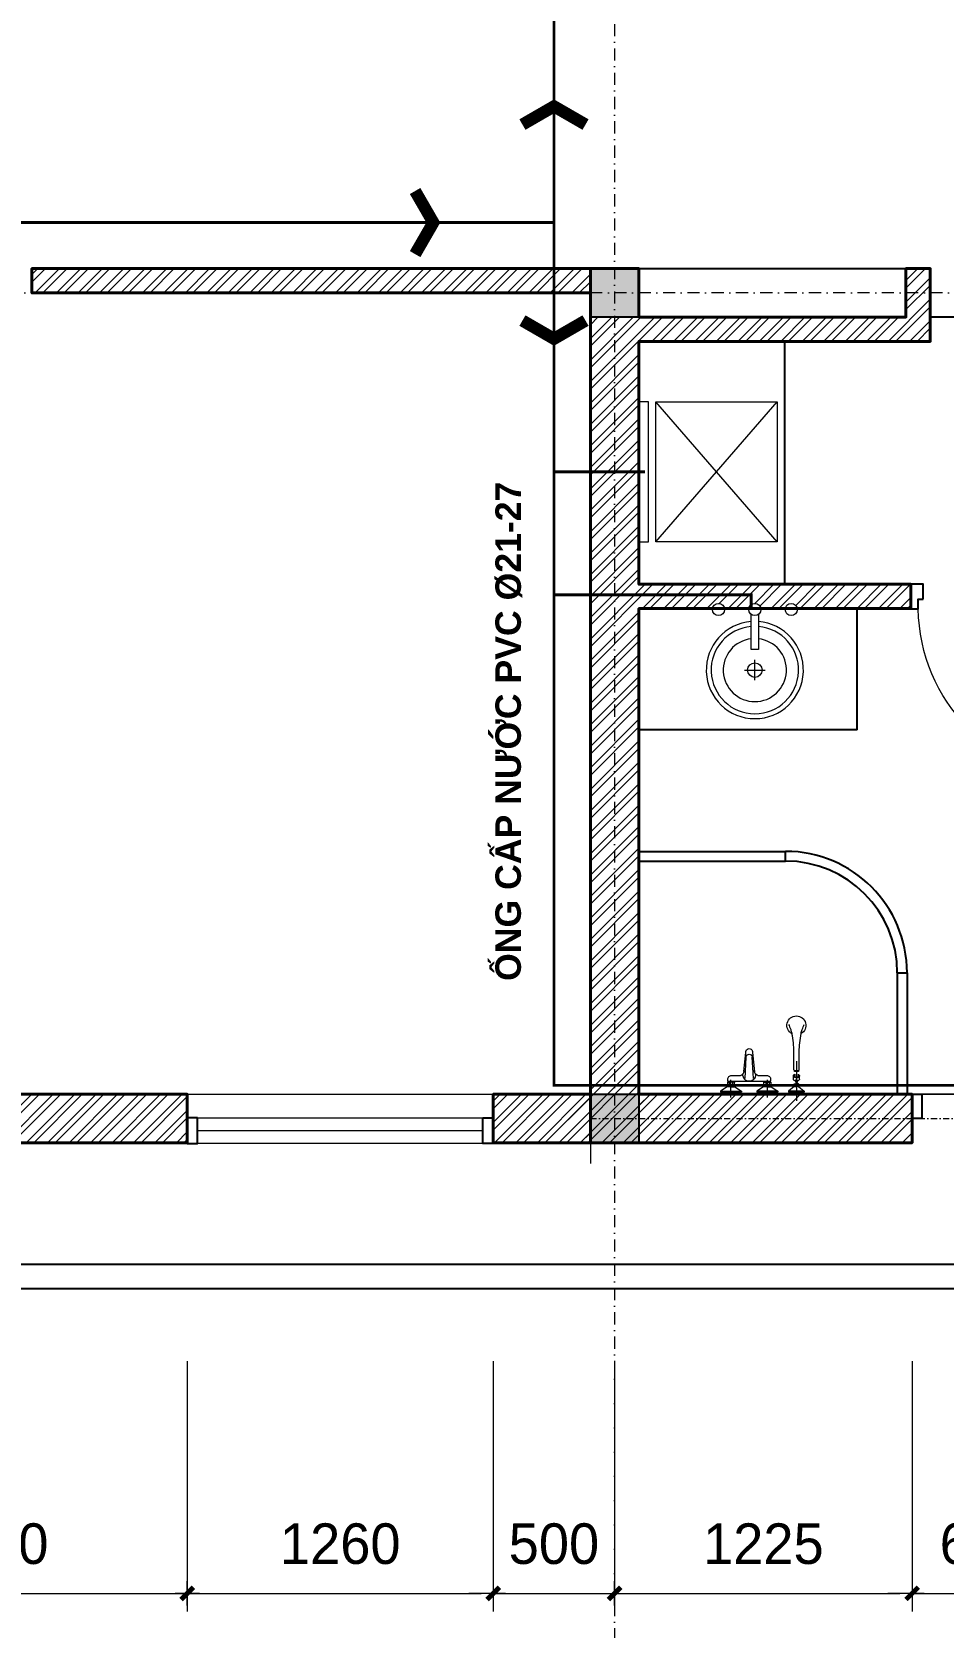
# Model space of a CAD drawing. Header units: millimetres. Extents: x 615730 to 2792744, y 139412 to 597571.
# Drawn here: x 1307014 to 1310766, y 259380 to 265949 of the extents above; entities that cross this region are included whole.
import ezdxf

# ---------------------------------------------------------------- set-up
doc = ezdxf.new("R2010")
doc.units = ezdxf.units.MM
doc.header["$MEASUREMENT"] = 0
doc.header["$PDMODE"] = 34
for name, pattern in [('DASHDOT', [1, 0.5, -0.25, 0, -0.25]), ('DASHED2', [0.375, 0.25, -0.125]), ('HIDDEN2', [0.1875, 0.125, -0.0625])]:
    doc.linetypes.add(name, pattern=pattern)
doc.layers.get('0').update_dxf_attribs({"lineweight": 5})
for name, color, linetype, lineweight in [('1L', 1, 'Continuous', 9), ('AN_CUA', 51, 'Continuous', 15), ('net dut', 6, 'DASHDOT', 40), ('NETNGOAITUONG', 1, 'Continuous', 40), ('TIM TRUC', 149, 'DASHDOT', 9), ('VATDUNG', 33, 'Continuous', 13), ('VLIEU', 250, 'Continuous', 9)]:
    doc.layers.add(name, color=color, linetype=linetype, lineweight=lineweight)
for name, color, linetype in [('CUA', 132, 'Continuous'), ('NET MANH', 252, 'Continuous'), ('NETCAT', 4, 'Continuous'), ('THBI-VS', 1, 'Continuous'), ('VL', 155, 'Continuous')]:
    doc.layers.add(name, color=color, linetype=linetype)
doc.styles.get("Standard").update_dxf_attribs({"font": ''})
doc.styles.add('VNI-AVO', font='vni-roms.shx')
doc.styles.get('Standard').set_extended_font_data('VNI-Avo')
doc.dimstyles.new('1-50b', dxfattribs={"dimtxt": 167, "dimasz": 50, "dimexe": 75, "dimexo": 150, "dimgap": 120, "dimtad": 1, "dimdec": 0, "dimzin": 12, "dimtxsty": 'VNI-AVO', "dimblk": ']', "dimcen": 0, "dimdle": 50, "dimclrd": 252, "dimclre": 252, "dimclrt": 2, "dimadec": 0, "dimazin": 0, "dimtfac": 1, "dimtdec": 0, "dimtix": 1, "dimtmove": 2, "dimatfit": 0, "dimldrblk": 'OPEN90', "dimfxl": 1, "dimlwd": -1, "dimlwe": -1, "dimarcsym": 0})
pattern_1 = [(45, (628138.94, -28937.12), (-44.194174, 44.194174), []), (45, (628138.94, -28905.87), (-44.194174, 44.194174), [])]

# ---------------------------------------------------------------- blocks, each defined once
blk = doc.blocks.new('A$C15981CF1')
at = {"color": 8, "linetype": 'Continuous'}
for p, q in [((81, 101.2), (81, 598.8)), ((97.5, 611.2), (97.5, 88.8)), ((114.1, 101.2), (114.1, 598.7)), ((70.9, 60.7), (50.6, 60.7)), ((70.9, 40.5), (50.6, 40.5)), ((124.2, 60.7), (144.5, 60.7)), ((124.2, 40.5), (144.5, 40.5))]:
    blk.add_line(p, q, dxfattribs=at)
for points in [[(101.2, 740.5), (101.2, 801.3), (50.6, 801.3), (50.6, 700), (81, 700), (81, 740.5)], [(780, 740.5), (780, 801.3), (830.6, 801.3), (830.6, 700), (800.3, 700), (800.3, 740.5)], [(81, 598.8), (90.9, 598.8), (90.9, 611.2), (104.2, 611.2), (104.2, 598.7), (114.1, 598.7), (114.1, 700), (81, 700)], [(50.6, 30.4), (17.6, 21.8), (0, 20.2), (0, 81), (17.6, 79.4), (50.6, 70.9)], [(90.9, 88.8), (90.9, 101.2), (81, 101.2), (81, 0), (114.1, 0), (114.1, 101.3), (104.2, 101.3), (104.2, 88.8)], [(144.5, 30.4), (177.5, 21.8), (195.1, 20.2), (195.1, 81), (177.5, 79.4), (144.5, 70.9)]]:
    blk.add_lwpolyline(points, close=True, dxfattribs=at)
for points in [[(81, 78), (75.9, 78, 0.414214), (70.9, 72.9), (70.9, 29.7, 0.414214), (75.9, 24.6), (81, 24.6)], [(114.1, 78), (119.2, 78, -0.414214), (124.2, 72.9), (124.2, 29.7, -0.414214), (119.2, 24.6), (114.1, 24.6)]]:
    blk.add_lwpolyline(points, format="xyb", dxfattribs=at)
at = {"layer": '1L', "color": 8, "linetype": 'Continuous'}
for p, q in [((90.9, 611.2), (90.9, 88.8)), ((104.2, 611.2), (104.2, 88.8))]:
    blk.add_line(p, q, dxfattribs=at)
at = {"layer": '1L', "color": 8}
blk.add_arc((89.9, 710.1), 710.4, 271.94858, 359.18936, dxfattribs=at)
blk = doc.blocks.new('A$C1697067F')
at = {"layer": 'NETCAT', "color": 8, "linetype": 'Continuous'}
blk.add_blockref('A$C15981CF1', (0, 0), dxfattribs=at)
blk = doc.blocks.new('c2')
at = {"layer": 'VATDUNG'}
for p, q in [((-81319, -39599.8), (-81403.3, -39599.8)), ((-81361.1, -39557.6), (-81361.1, -39641.9))]:
    blk.add_line(p, q, dxfattribs=at)
blk.add_lwpolyline([(-81376.1, -39828.9), (-81376.1, -39684.4), (-81346.1, -39684.4), (-81346.1, -39828.9)], dxfattribs=at)
for centre, radius in [((-81361.1, -39599.8), 30), ((-81511.1, -39848.9), 25), ((-81361.1, -39848.9), 25), ((-81211.1, -39848.9), 25)]:
    blk.add_circle(centre, radius, dxfattribs=at)
for radius, start, end in [(200, 274.30122, 265.69878), (180, 274.78019, 265.21981), (130, 276.62581, 263.37419)]:
    blk.add_arc((-81361.1, -39599.8), radius, start, end, dxfattribs=at)
blk = doc.blocks.new('vtt2')
at = {"layer": 'VATDUNG'}
for p, q in [((-10.1, 0), (10.1, 0)), ((10.1, 0), (10.1, -10.1)), ((139.9, 0), (139.9, -10.1)), ((160.1, 0), (139.9, 0)), ((-43.6, -15.6), (-43.6, -11)), ((-43.6, -11), (43.6, -11)), ((-15.7, -33.5), (-43.6, -15.6)), ((-43.6, -15.6), (43.6, -15.6)), ((0, -33.5), (-15.7, -33.5)), ((-14.8, -50.8), (-14.8, -38.7)), ((-13, -36.7), (-13.6, -33.5)), ((-12.8, -36.7), (-9.6, -36.7)), ((10.1, -10.1), (-10.1, -10.1)), ((-9.1, -55.9), (-9.1, -52.7)), ((-6.9, -52.1), (-6.9, -37.3)), ((-4.3, -36.7), (4.3, -36.7)), ((4.3, -52.8), (-4.3, -52.8)), ((0, -33.5), (15.7, -33.5)), ((6.9, -52.1), (6.9, -37.3)), ((9.1, -55.9), (9.1, -52.7)), ((9.6, -36.7), (12.8, -36.7)), ((12.8, -52.8), (9.6, -52.8)), ((13, -36.7), (13.6, -33.5)), ((14.8, -38.7), (14.8, -50.8)), ((15.7, -33.5), (43.6, -15.6)), ((43.6, -15.6), (43.6, -11)), ((106.4, -15.6), (106.4, -11)), ((193.6, -11), (106.4, -11)), ((134.3, -33.5), (106.4, -15.6)), ((193.6, -15.6), (106.4, -15.6)), ((150, -33.5), (134.3, -33.5)), ((135.2, -38.7), (135.2, -50.8)), ((137, -36.7), (136.4, -33.5)), ((140.4, -36.7), (137.2, -36.7)), ((137.2, -52.8), (140.4, -52.8)), ((139.9, -10.1), (160.1, -10.1)), ((140.9, -55.9), (140.9, -52.7)), ((143.1, -52.1), (143.1, -37.3)), ((154.3, -36.7), (145.7, -36.7)), ((145.7, -52.8), (154.3, -52.8)), ((150, -33.5), (165.7, -33.5)), ((156.9, -52.1), (156.9, -37.3)), ((159.1, -55.9), (159.1, -52.7)), ((162.8, -36.7), (159.6, -36.7)), ((163, -36.7), (163.6, -33.5)), ((164.8, -50.8), (164.8, -38.7)), ((165.7, -33.5), (193.6, -15.6)), ((193.6, -15.6), (193.6, -11)), ((237.1, -15.3), (237.1, -11)), ((301.9, -11), (237.1, -11)), ((260.9, -34.8), (237.1, -15.3)), ((301.9, -15.3), (237.1, -15.3)), ((257, -65), (257, -78.4)), ((280.5, -36.6), (258.5, -36.6)), ((258.5, -43.3), (258.5, -36.6)), ((258.5, -43.3), (280.5, -43.3)), ((260.9, -34.8), (269.5, -34.8)), ((260.9, -45.1), (269.5, -45.1)), ((265.7, -59.9), (267.2, -47.3)), ((278.1, -34.8), (269.5, -34.8)), ((278.1, -45.1), (269.5, -45.1)), ((273.3, -59.9), (271.8, -47.3)), ((278.1, -34.8), (301.9, -15.3)), ((280.5, -43.3), (280.5, -36.6)), ((282, -65), (282, -78.4)), ((301.9, -15.3), (301.9, -11)), ((57.9, -68.1), (62.6, -155.9)), ((92.1, -68.1), (87.4, -155.9))]:
    blk.add_line(p, q, dxfattribs=at)
at = {"layer": 'VATDUNG', "linetype": 'Continuous'}
for p, q in [((0, 10.9), (0, -62.4)), ((150, 10.9), (150, -62.4)), ((269.5, -138.3), (269.5, 24)), ((259.5, -43.3), (259.5, -36.6)), ((260.5, -43.3), (260.5, -36.6)), ((261.5, -43.3), (261.5, -36.6)), ((262.5, -43.3), (262.5, -36.6)), ((263.5, -43.3), (263.5, -36.6)), ((264.5, -43.3), (264.5, -36.6)), ((265.5, -43.3), (265.5, -36.6)), ((266.5, -43.3), (266.5, -36.6)), ((267.5, -43.3), (267.5, -36.6)), ((268.5, -43.3), (268.5, -36.6)), ((269.5, -43.3), (269.5, -36.6)), ((270.5, -43.3), (270.5, -36.6)), ((271.5, -43.3), (271.5, -36.6)), ((272.5, -43.3), (272.5, -36.6)), ((273.5, -43.3), (273.5, -36.6)), ((274.5, -43.3), (274.5, -36.6)), ((275.5, -43.3), (275.5, -36.6)), ((276.5, -43.3), (276.5, -36.6)), ((277.5, -43.3), (277.5, -36.6)), ((278.5, -43.3), (278.5, -36.6)), ((279.5, -43.3), (279.5, -36.6)), ((262.9, -85.1), (262.9, -73.3)), ((276.1, -85.1), (276.1, -73.3))]:
    blk.add_line(p, q, dxfattribs=at)
at = {"layer": 'VATDUNG'}
for points in [[(-10.1, -10.1), (-10.1, 0)], [(160.1, -10.1), (160.1, 0)]]:
    blk.add_lwpolyline(points, dxfattribs=at)
for points in [[(-9.6, -52.8), (-12.8, -52.8, -0.414214), (-14.8, -50.8)], [(52.9, -94.7, -0.076151), (50, -87.5, 0.253452), (33.2, -78.4), (1.3, -78.4, -0.414214), (-14.7, -62.4), (-14.7, -55.9), (164.7, -55.9), (164.7, -62.4, -0.414214), (148.7, -78.4), (116.8, -78.4, 0.253452), (100, -87.5, -0.076151), (97.1, -94.7)], [(159.6, -52.8), (162.8, -52.8, 0.414214), (164.8, -50.8)], [(266, -57.5, 0.018576), (264.5, -57.8, 0.076901), (260.7, -59.4, 0.107156), (257.9, -62.2, 0.146395), (257, -65, 0.146395)], [(282, -65, 0.146395), (281.1, -62.2, 0.107156), (278.3, -59.4, 0.076901), (274.5, -57.8, 0.018576), (273, -57.5, 0.063925)], [(53.1, -96.3), (61.4, -174.7, 1.184895), (88.6, -174.7), (97, -94.9)], [(261.6, -99.8, 0.24616), (259.5, -102.6), (259.5, -176.9, -0.04738), (251, -252.2, 3.957386), (288, -252.2, -0.04738), (279.5, -176.9), (279.5, -102.6, 0.182299), (278.2, -100.3, 0.036518), (277.4, -96.9, 0.144549), (261.6, -96.9, 0.036518), (260.8, -100.3)], [(269.5, -70.5, 0.063925), (264.5, -71.2, 0.076901), (260.7, -72.8, 0.107156), (257.9, -75.6, 0.146395), (257, -78.4, 0.146395), (257.9, -81.2, 0.107156), (260.7, -83.9, 0.045668), (262.9, -85.1, 0.063925)], [(276.1, -85.1, 0.045668), (278.3, -83.9, 0.107156), (281.1, -81.2, 0.146395), (282, -78.4, 0.146395), (281.1, -75.6, 0.107156), (278.3, -72.8, 0.076901), (274.5, -71.2, 0.063925), (269.5, -70.5, 0.063925)]]:
    blk.add_lwpolyline(points, format="xyb", dxfattribs=at)
at = {"layer": 'VATDUNG', "linetype": 'Continuous'}
for points in [[(269.5, -72, 0.063925), (264.9, -72.6, 0.076901), (261.5, -74.1, 0.107156), (259.1, -76.4, 0.146395), (258.5, -78.4, 0.146395), (259.1, -80.3, 0.107156), (261.5, -82.7, 0.033209), (262.9, -83.4, 0.063925)], [(276.1, -83.4, 0.033209), (277.5, -82.7, 0.107156), (279.9, -80.3, 0.146395), (280.5, -78.4, 0.146395), (279.9, -76.4, 0.107156), (277.5, -74.1, 0.076901), (274.1, -72.6, 0.063925), (269.5, -72, 0.063925)]]:
    blk.add_lwpolyline(points, format="xyb", dxfattribs=at)
at = {"layer": 'VATDUNG'}
for centre, radius, start, end in [((-12.8, -38.7), 2, 90, 180), ((-22.8, -97.2), 61.9, 75.17338, 77.7048), ((-22.8, 7.7), 61.9, 282.2952, 284.82662), ((8.9, -97.2), 61.9, 102.2952, 104.82662), ((8.9, 7.7), 61.9, 255.17338, 257.7048), ((-8.9, -97.2), 61.9, 75.17338, 77.7048), ((-8.9, 7.7), 61.9, 282.2952, 284.82662), ((22.8, -97.2), 61.9, 102.2952, 104.82662), ((22.8, 7.7), 61.9, 255.17338, 257.7048), ((12.8, -38.7), 2, 0, 90), ((12.8, -50.8), 2, 270, 0), ((75, -81.6), 25.7, 346.81476, 193.18524), ((137.2, -38.7), 2, 90, 180), ((137.2, -50.8), 2, 180, 270), ((127.2, -97.2), 61.9, 75.17338, 77.7048), ((127.2, 7.7), 61.9, 282.2952, 284.82662), ((158.9, -97.2), 61.9, 102.2952, 104.82662), ((158.9, 7.7), 61.9, 255.17338, 257.7048), ((141.1, -97.2), 61.9, 75.17338, 77.7048), ((141.1, 7.7), 61.9, 282.2952, 284.82662), ((172.8, -97.2), 61.9, 102.2952, 104.82662), ((172.8, 7.7), 61.9, 255.17338, 257.7048), ((162.8, -38.7), 2, 0, 90), ((261.3, -36.3), 1.64, 104.04866, 187.50649), ((261.3, -43.6), 1.64, 172.49351, 255.95134), ((269.1, -43.3), 4.42, 204.18155, 274.5789), ((268, -60.2), 2.4, 173.05359, 247.30921), ((269.5, -56.7), 6.2, 247.30921, 292.69079), ((269.9, -43.3), 4.42, 265.4211, 335.81845), ((271, -60.2), 2.4, 292.69079, 6.94641), ((277.7, -36.3), 1.64, 352.49351, 75.95134), ((277.7, -43.6), 1.64, 284.04866, 7.50649), ((75, -81.6), 25.7, 210.60404, 233.59857), ((33.2, -98.4), 20, 6.01469, 10.67815), ((75, -81.6), 25.7, 306.40143, 329.39596), ((116.8, -98.4), 20, 169.32185, 173.98531), ((269.5, -126.6), 28, 73.54982, 106.45018), ((275.8, -103.2), 3.78, 49.83614, 63.82585), ((75, -155.3), 12.4, 183.07101, 356.92899), ((31.2, -193.6), 227.5, 340.69292, 344.59806), ((-141.1, -169.6), 400.7, 347.84108, 348.1128), ((680.1, -169.6), 400.7, 191.8872, 192.15892), ((507.8, -193.6), 227.5, 195.40194, 199.30708), ((-23251, 9104.2), 25297.4, 338.19981, 338.25273), ((23790, 9104.2), 25297.4, 201.74727, 201.80019)]:
    blk.add_arc(centre, radius, start, end, dxfattribs=at)
blk = doc.blocks.new(']')
for p, q in [((1, 0), (-1, 0)), ((0, 1), (0, -1))]:
    blk.add_line(p, q)
at = {"color": 9, "const_width": 0.4}
blk.add_lwpolyline([(-0.51, -0.51), (0.51, 0.51)], dxfattribs=at)
blk = doc.blocks.new('*D2620')
at = {"layer": 'DEFPOINTS', "color": 0, "ltscale": 10, "transparency": 16777216}
for p in [(1306014, 260624.4), (1307653.8, 260624.4), (1307653.8, 259518.7)]:
    blk.add_point(p, dxfattribs=at)
at = {"layer": 'VLIEU', "color": 252, "ltscale": 10, "transparency": 16777216}
for p, q in [((1306014, 260474.4), (1306014, 259443.7)), ((1307653.8, 260474.4), (1307653.8, 259443.7)), ((1306064, 259518.7), (1307603.8, 259518.7))]:
    blk.add_line(p, q, dxfattribs=at)
at = {"layer": 'VLIEU', "color": 252, "ltscale": 10, "transparency": 16777216, "xscale": 50, "yscale": 50, "zscale": 50, "rotation": 180}
blk.add_blockref(']', (1306014, 259518.7), dxfattribs=at)
at = {"layer": 'VLIEU', "color": 252, "ltscale": 10, "transparency": 16777216, "xscale": 50, "yscale": 50, "zscale": 50}
blk.add_blockref(']', (1307653.8, 259518.7), dxfattribs=at)
at = {"layer": 'VLIEU', "color": 2, "ltscale": 10, "transparency": 16777216, "insert": (1306833.9, 259722.2), "char_height": 167, "attachment_point": 5, "style": 'VNI-AVO'}
blk.add_mtext('1640', dxfattribs=at)
blk = doc.blocks.new('_Open90')
at = {"color": 0, "linetype": 'ByBlock', "lineweight": -2}
for p, q in [((0, 0), (-1, 0)), ((-0.5, 0.5), (0, 0)), ((0, 0), (-0.5, -0.5))]:
    blk.add_line(p, q, dxfattribs=at)
blk = doc.blocks.new('*D2621')
at = {"layer": 'DEFPOINTS', "color": 0, "ltscale": 10, "transparency": 16777216}
for p in [(1307653.8, 260624.4), (1308913.8, 260624.4), (1308913.8, 259518.7)]:
    blk.add_point(p, dxfattribs=at)
at = {"layer": 'VLIEU', "color": 252, "ltscale": 10, "transparency": 16777216}
for p, q in [((1307653.8, 260474.4), (1307653.8, 259443.7)), ((1308913.8, 260474.4), (1308913.8, 259443.7)), ((1307703.8, 259518.7), (1308863.8, 259518.7))]:
    blk.add_line(p, q, dxfattribs=at)
at = {"layer": 'VLIEU', "color": 252, "ltscale": 10, "transparency": 16777216, "xscale": 50, "yscale": 50, "zscale": 50, "rotation": 180}
blk.add_blockref(']', (1307653.8, 259518.7), dxfattribs=at)
at = {"layer": 'VLIEU', "color": 252, "ltscale": 10, "transparency": 16777216, "xscale": 50, "yscale": 50, "zscale": 50}
blk.add_blockref(']', (1308913.8, 259518.7), dxfattribs=at)
at = {"layer": 'VLIEU', "color": 2, "ltscale": 10, "transparency": 16777216, "insert": (1308283.8, 259722.2), "char_height": 167, "attachment_point": 5, "style": 'VNI-AVO'}
blk.add_mtext('1260', dxfattribs=at)
blk = doc.blocks.new('*D2622')
at = {"layer": 'DEFPOINTS', "color": 0, "ltscale": 10, "transparency": 16777216}
for p in [(1308913.8, 260624.4), (1309413.8, 260624.4), (1309413.8, 259518.7)]:
    blk.add_point(p, dxfattribs=at)
at = {"layer": 'VLIEU', "color": 252, "ltscale": 10, "transparency": 16777216}
for p, q in [((1308913.8, 260474.4), (1308913.8, 259443.7)), ((1309413.8, 260474.4), (1309413.8, 259443.7)), ((1308863.8, 259518.7), (1308813.8, 259518.7)), ((1308913.8, 259518.7), (1309413.8, 259518.7)), ((1309463.8, 259518.7), (1309513.8, 259518.7))]:
    blk.add_line(p, q, dxfattribs=at)
at = {"layer": 'VLIEU', "color": 252, "ltscale": 10, "transparency": 16777216, "xscale": 50, "yscale": 50, "zscale": 50}
blk.add_blockref(']', (1308913.8, 259518.7), dxfattribs=at)
at = {"layer": 'VLIEU', "color": 252, "ltscale": 10, "transparency": 16777216, "xscale": 50, "yscale": 50, "zscale": 50, "rotation": 180}
blk.add_blockref(']', (1309413.8, 259518.7), dxfattribs=at)
at = {"layer": 'VLIEU', "color": 2, "ltscale": 10, "transparency": 16777216, "insert": (1309163.8, 259722.2), "char_height": 167, "attachment_point": 5, "style": 'VNI-AVO'}
blk.add_mtext('500', dxfattribs=at)
blk = doc.blocks.new('*D2623')
at = {"layer": 'DEFPOINTS', "color": 0, "ltscale": 10, "transparency": 16777216}
for p in [(1309413.8, 260624.4), (1310638.8, 260624.4), (1310638.8, 259518.7)]:
    blk.add_point(p, dxfattribs=at)
at = {"layer": 'VLIEU', "color": 252, "ltscale": 10, "transparency": 16777216}
for p, q in [((1309413.8, 260474.4), (1309413.8, 259443.7)), ((1310638.8, 260474.4), (1310638.8, 259443.7)), ((1309463.8, 259518.7), (1310588.8, 259518.7))]:
    blk.add_line(p, q, dxfattribs=at)
at = {"layer": 'VLIEU', "color": 252, "ltscale": 10, "transparency": 16777216, "xscale": 50, "yscale": 50, "zscale": 50, "rotation": 180}
blk.add_blockref(']', (1309413.8, 259518.7), dxfattribs=at)
at = {"layer": 'VLIEU', "color": 252, "ltscale": 10, "transparency": 16777216, "xscale": 50, "yscale": 50, "zscale": 50}
blk.add_blockref(']', (1310638.8, 259518.7), dxfattribs=at)
at = {"layer": 'VLIEU', "color": 2, "ltscale": 10, "transparency": 16777216, "insert": (1310026.3, 259722.2), "char_height": 167, "attachment_point": 5, "style": 'VNI-AVO'}
blk.add_mtext('1225', dxfattribs=at)
blk = doc.blocks.new('*D2624')
at = {"layer": 'DEFPOINTS', "color": 0, "ltscale": 10, "transparency": 16777216}
for p in [(1310638.8, 260624.4), (1311238.8, 260624.4), (1311238.8, 259518.7)]:
    blk.add_point(p, dxfattribs=at)
at = {"layer": 'VLIEU', "color": 252, "ltscale": 10, "transparency": 16777216}
for p, q in [((1310638.8, 260474.4), (1310638.8, 259443.7)), ((1311238.8, 260474.4), (1311238.8, 259443.7)), ((1310588.8, 259518.7), (1310538.8, 259518.7)), ((1310638.8, 259518.7), (1311238.8, 259518.7)), ((1311288.8, 259518.7), (1311338.8, 259518.7))]:
    blk.add_line(p, q, dxfattribs=at)
at = {"layer": 'VLIEU', "color": 252, "ltscale": 10, "transparency": 16777216, "xscale": 50, "yscale": 50, "zscale": 50}
blk.add_blockref(']', (1310638.8, 259518.7), dxfattribs=at)
at = {"layer": 'VLIEU', "color": 252, "ltscale": 10, "transparency": 16777216, "xscale": 50, "yscale": 50, "zscale": 50, "rotation": 180}
blk.add_blockref(']', (1311238.8, 259518.7), dxfattribs=at)
at = {"layer": 'VLIEU', "color": 2, "ltscale": 10, "transparency": 16777216, "insert": (1310938.8, 259722.2), "char_height": 167, "attachment_point": 5, "style": 'VNI-AVO'}
blk.add_mtext('600', dxfattribs=at)

msp = doc.modelspace()

# ---------------------------------------------------------------- hatches: boundary and pattern name
at = {"layer": 'VLIEU', "ltscale": 10}
h = msp.add_hatch(dxfattribs=at)
h.set_pattern_fill('STEEL', color=256, scale=500, style=0)
h.set_pattern_definition(pattern_1)
h.paths.add_polyline_path([(1309313.8, 264974.5), (1307014, 264974.5), (1307014, 264874.5), (1309313.8, 264874.5)])
h.paths.add_polyline_path([(1309513.8, 264674.5), (1310713.4, 264674.5), (1310713.4, 264974.5), (1310613.4, 264974.5), (1310613.4, 264774.5), (1309513.8, 264774.5), (1309513.8, 264774.5), (1309313.8, 264774.5), (1309313.8, 261574.5), (1308913.8, 261574.4), (1308913.8, 261374.4), (1310638.8, 261374.5), (1310638.8, 261574.5), (1309713.8, 261574.5), (1309513.8, 261574.5), (1309513.8, 263574.5), (1309816.5, 263574.5, -0.84099), (1309865.8, 263574.5), (1309966.5, 263574.5, -0.84099), (1310015.8, 263574.5), (1310116.5, 263574.5, -0.84099), (1310165.8, 263574.5), (1310633.8, 263574.5), (1310633.8, 263674.5), (1309513.8, 263674.5), (1309513.8, 263849.7), (1309513.8, 263849.7), (1309513.8, 264425.7), (1309513.8, 264425.7)])
h = msp.add_hatch(dxfattribs=at)
h.set_pattern_fill('STEEL', color=256, scale=500, style=0)
h.set_pattern_definition([(45, (628138.94, -27892.29), (-44.194174, 44.194174), []), (45, (628138.94, -27861.04), (-44.194174, 44.194174), [])])
h.paths.add_polyline_path([(1307653.8, 261574.5), (1306014, 261574.5), (1306014, 261374.5), (1307653.8, 261374.5)])
h = msp.add_hatch(dxfattribs=at)
h.set_pattern_fill('STEEL', color=256, scale=500, style=0)
h.set_pattern_definition(pattern_1)
h.paths.add_polyline_path([(1310638.8, 261574.5), (1310053, 261574.5), (1310053, 261571.6), (1310032.8, 261571.6), (1310032.8, 261574.5), (1309903, 261574.5), (1309903, 261571.6), (1309882.8, 261571.6), (1309882.8, 261574.5), (1309713.8, 261574.5), (1309513.8, 261574.5), (1309513.8, 261374.4), (1310638.8, 261374.5)])
h.paths.add_polyline_path([(1309313.8, 261574.5), (1308913.8, 261574.4), (1308913.8, 261477.4), (1308913.8, 261477.4), (1308913.8, 261374.4), (1309313.8, 261374.4)])

# ---------------------------------------------------------------- linework, layer by layer
at = {"layer": 'AN_CUA', "ltscale": 2}
for p, q in [((1311198.8, 261574.5), (1310678.8, 261574.5)), ((1311198.8, 261573.5), (1310678.8, 261573.5))]:
    msp.add_line(p, q, dxfattribs=at)
at = {"layer": 'CUA', "color": 3}
msp.add_lwpolyline([(1310638.8, 261574.5), (1310678.8, 261574.5), (1310678.8, 261474.5), (1310638.8, 261474.5)], close=True, dxfattribs=at)
at = {"layer": 'CUA'}
for points in [[(1307696.1, 261477.4), (1307653.8, 261477.4), (1307653.8, 261371.8), (1307696.1, 261371.8), (1307696.1, 261477.4)], [(1308871.6, 261477.4), (1308913.8, 261477.4), (1308913.8, 261371.8), (1308871.6, 261371.8), (1308871.6, 261477.4)]]:
    msp.add_lwpolyline(points, dxfattribs=at)
at = {"layer": 'net dut', "linetype": 'HIDDEN2', "ltscale": 400, "const_width": 12.1, "elevation": 126.9}
for points in [[(1309164, 265164.1), (1309164, 269865.5), (1309164, 269865.5)], [(1301345.9, 265164.1), (1309164, 265164.1), (1309164, 261611), (1311017.6, 261611), (1311017.6, 261735.6)], [(1309538.2, 264137.7), (1309164, 264137.7)], [(1309975.5, 263570.2), (1309975.5, 263630.9), (1309164, 263630.9)]]:
    msp.add_lwpolyline(points, dxfattribs=at)
at = {"layer": 'net dut', "color": 9, "linetype": 'DASHED2', "elevation": 126.9}
for points in [[(1309034.1, 265567.7, 50, 50, 0), (1309164, 265642.7, 50, 50, 0), (1309293.9, 265567.7, 50, 50, 0), (1309164, 265642.7, 0, 0, 0), (1309164, 265520.3, 0, 0, 0)], [(1308592.1, 265294, 50, 50, 0), (1308667.1, 265164.1, 50, 50, 0), (1308592.1, 265034.2, 50, 50, 0), (1308667.1, 265164.1, 0, 0, 0), (1308544.6, 265164.1, 0, 0, 0)], [(1309034.1, 264760.4, 50, 50, 0), (1309164, 264685.4, 50, 50, 0), (1309293.9, 264760.4, 50, 50, 0), (1309164, 264685.4, 0, 0, 0), (1309164, 264807.9, 0, 0, 0)]]:
    msp.add_lwpolyline(points, format="xyseb", dxfattribs=at)
at = {"layer": 'NET MANH'}
for points in [[(1309313.8, 264974.5), (1309513.8, 264974.5), (1309513.8, 264774.5), (1309313.8, 264774.5)], [(1309313.8, 261574.5), (1309513.8, 261574.5), (1309513.8, 261374.5), (1309313.8, 261374.5)]]:
    msp.add_lwpolyline(points, close=True, dxfattribs=at)
for points in [[(1309313.8, 264774.5), (1309513.8, 264774.5), (1309313.8, 264974.5), (1309513.8, 264974.5)], [(1309313.8, 261374.5), (1309513.8, 261374.5), (1309313.8, 261574.5), (1309513.8, 261574.5)]]:
    msp.add_solid(points, dxfattribs=at)
at = {"layer": 'NETNGOAITUONG'}
for p, q in [((1309313.8, 264974.5), (1309313.8, 264774.5)), ((1309513.8, 263574.5), (1309513.8, 261574.5)), ((1309313.8, 261574.5), (1309313.8, 261374.5)), ((1310638.8, 261574.5), (1310638.8, 261474.5))]:
    msp.add_line(p, q, dxfattribs=at)
for points in [[(1308913.8, 261374.4), (1310638.8, 261374.5), (1310638.8, 261374.5), (1310638.8, 261374.5), (1310638.8, 261374.5), (1310638.8, 261374.5), (1310638.8, 261574.5), (1309713.8, 261574.5), (1309513.8, 261574.5), (1309513.8, 263574.5), (1310633.8, 263574.5), (1310633.8, 263674.5), (1309513.8, 263674.5), (1309513.8, 264674.5), (1310713.4, 264674.5), (1310713.4, 264974.5), (1310613.4, 264974.5), (1310613.4, 264774.5), (1309513.8, 264774.5), (1309513.8, 264974.5), (1307014, 264974.5), (1307014, 264874.5), (1309313.8, 264874.5), (1309313.8, 261574.5), (1308913.8, 261574.4), (1308913.8, 261374.4)], [(1305814, 261574.5), (1305814, 261374.5), (1305814, 261374.5), (1307653.8, 261374.5), (1307653.8, 261574.5), (1306014, 261574.5), (1306014, 263124.5), (1306014, 263124.5), (1306014, 264674.4)]]:
    msp.add_lwpolyline(points, dxfattribs=at)
at = {"layer": 'TIM TRUC', "ltscale": 100}
for p, q in [((1309413.8, 273389), (1309413.8, 258877.7)), ((1314668.1, 264874.5), (1301914, 264874.5))]:
    msp.add_line(p, q, dxfattribs=at)
at = {"layer": 'TIM TRUC', "ltscale": 50}
msp.add_line((1309313.8, 261474.5), (1314268.8, 261474.5), dxfattribs=at)
at = {"layer": 'VATDUNG'}
for p, q in [((1310082.8, 263849.7), (1309583.8, 264425.7)), ((1309583.8, 263849.7), (1310082.8, 264425.7))]:
    msp.add_line(p, q, dxfattribs=at)
for points in [[(1309553.8, 263849.7), (1309553.8, 264425.7), (1309513.8, 264425.7), (1309513.8, 263849.7)], [(1309583.8, 263849.7), (1309583.8, 264425.7), (1310082.8, 264425.7), (1310082.8, 263849.7)]]:
    msp.add_lwpolyline(points, close=True, dxfattribs=at)
at = {"layer": 'VL', "ltscale": 10}
for p, q in [((1309513.8, 264974.5), (1310613.4, 264974.5)), ((1312613.8, 264774.5), (1310713.4, 264774.5)), ((1310113.6, 264674.5), (1310113.6, 263674.5)), ((1310412.8, 263074.5), (1310412.8, 263575.1)), ((1310412.8, 263074.5), (1309513.8, 263074.5)), ((1309513.8, 262574.5), (1310117.9, 262574.5)), ((1309513.8, 262534.5), (1310117.9, 262534.5)), ((1310117.9, 262534.5), (1310117.9, 262574.5)), ((1310577.9, 262074.5), (1310577.9, 261574.5)), ((1310577.9, 262074.5), (1310617.9, 262074.5)), ((1310617.9, 262074.5), (1310617.9, 261574.5)), ((1306014, 260874.4), (1313904.8, 260874.5)), ((1306014, 260774.4), (1313900.4, 260774.5))]:
    msp.add_line(p, q, dxfattribs=at)
for radius in [500, 460]:
    msp.add_arc((1310117.9, 262074.5), radius, 0, 90, dxfattribs=at)
at = {"layer": 'VLIEU', "ltscale": 10}
for p, q in [((1307653.8, 261574.5), (1308913.8, 261574.5)), ((1307696.1, 261424.6), (1308871.6, 261424.6)), ((1309313.8, 261374.4, 280), (1309313.8, 261289, 280))]:
    msp.add_line(p, q, dxfattribs=at)
msp.add_lwpolyline([(1307696.1, 261477.4), (1308871.6, 261477.4), (1308871.6, 261371.8), (1307696.1, 261371.8)], close=True, dxfattribs=at)

# ---------------------------------------------------------------- block references
at = {"layer": 'NETCAT', "linetype": 'Continuous', "xscale": -1}
msp.add_blockref('A$C1697067F', (1311464.5, 262873.2), dxfattribs=at)
at = {"layer": 'THBI-VS', "rotation": 180}
msp.add_blockref('c2', (1228630.1, 223721.3), dxfattribs=at)
at = {"layer": 'THBI-VS', "xscale": -1, "rotation": 180}
msp.add_blockref('vtt2', (1309892.9, 261571.6), dxfattribs=at)

# ---------------------------------------------------------------- texts
at = {"insert": (1308922.7, 262040.8, 126.9), "char_height": 77.616, "width": 8881.452, "attachment_point": 1, "rotation": 90}
msp.add_mtext('{\\fArial|b1|i0|c0|p34;\\H1.353x;ỐNG CẤP NƯỚC PVC %%C21-27}', dxfattribs=at)

# ---------------------------------------------------------------- dimensions: what is measured, and where the dimension line sits
at = {"layer": 'VLIEU', "ltscale": 10}
for base, p1, p2, picture, middle in [((1307653.8, 259518.7), (1306014, 260624.4), (1307653.8, 260624.4), '*D2620', (1306833.9, 259722.2)), ((1308913.8, 259518.7), (1307653.8, 260624.4), (1308913.8, 260624.4), '*D2621', (1308283.8, 259722.2)), ((1309413.8, 259518.7), (1308913.8, 260624.4), (1309413.8, 260624.4), '*D2622', (1309163.8, 259722.2)), ((1310638.8, 259518.7), (1309413.8, 260624.4), (1310638.8, 260624.4), '*D2623', (1310026.3, 259722.2)), ((1311238.8, 259518.7), (1310638.8, 260624.4), (1311238.8, 260624.4), '*D2624', (1310938.8, 259722.2))]:
    dim = msp.add_linear_dim(base=base, p1=p1, p2=p2, dimstyle='1-50b', override={"dimfxl": 2}, dxfattribs=at)
    dim.commit()
    dim.dimension.update_dxf_attribs({"geometry": picture, "text_midpoint": middle})

doc.saveas('drawing.dxf')
